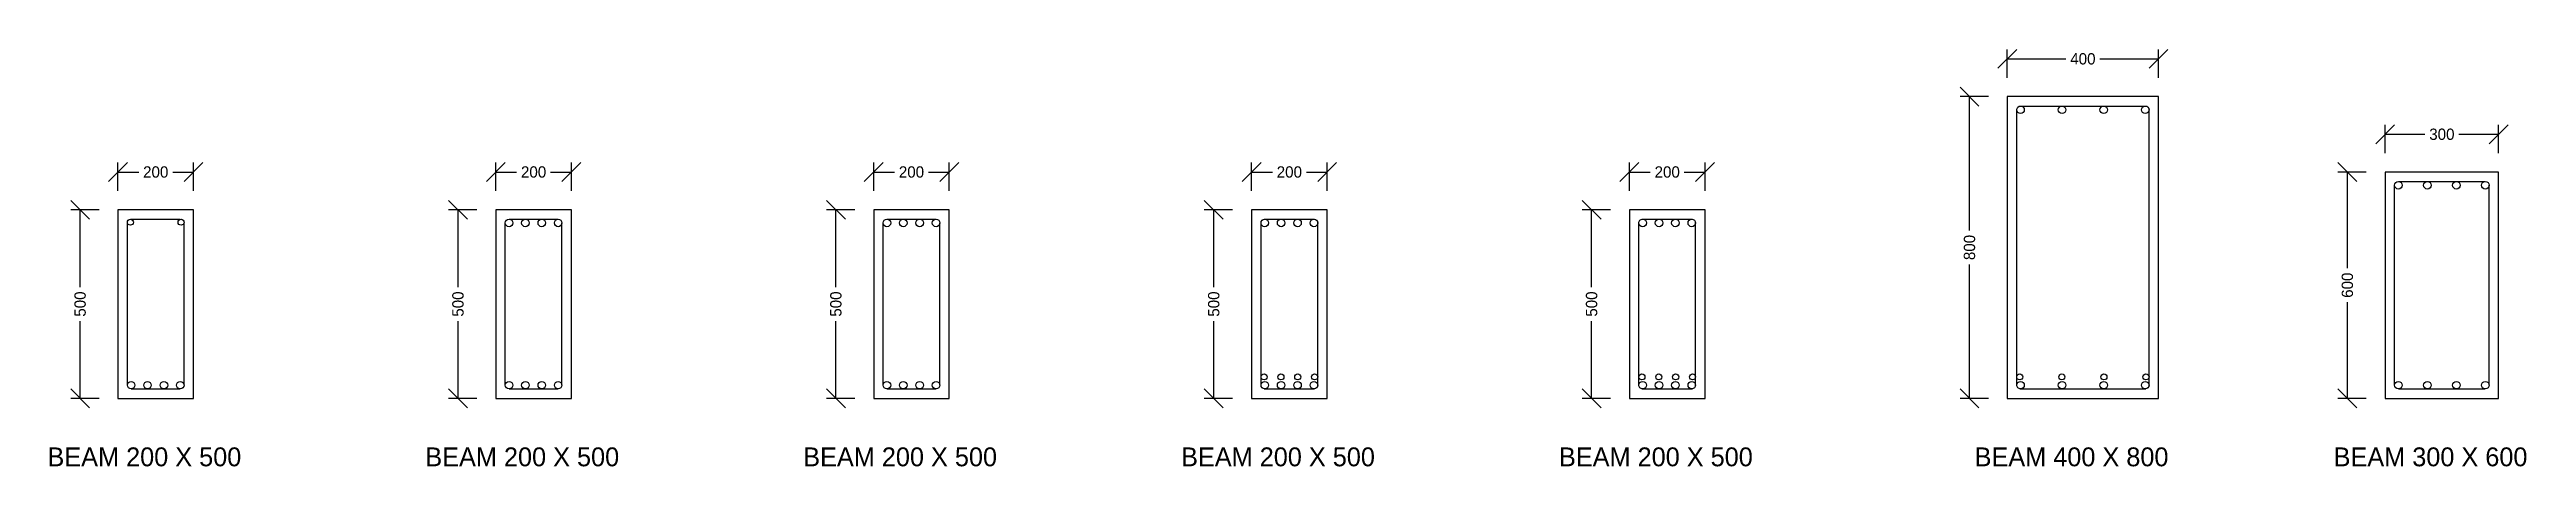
# Model space of a CAD drawing. Header units: millimetres. Extents: x -181 to 6374, y 319 to 1425.
import ezdxf
from ezdxf.enums import TextEntityAlignment as Align

# ---------------------------------------------------------------- set-up
doc = ezdxf.new("R2010")
doc.units = ezdxf.units.MM
doc.layers.add('REBAR', color=1, linetype='Continuous')
doc.layers.add('STRCUT', color=5, linetype='Continuous')
doc.dimstyles.get("Standard").update_dxf_attribs({"dimtxt": 2.5, "dimasz": 2.5, "dimexe": 1.25, "dimexo": 0.625, "dimtad": 1, "dimdec": 0, "dimcen": 2.5, "dimadec": 0, "dimazin": 0, "dimtfac": 1, "dimtmove": 0, "dimatfit": 3, "dimarcsym": 0})

# ---------------------------------------------------------------- blocks, each defined once
blk = doc.blocks.new('_OBLIQUE')
at = {"color": 0, "linetype": 'BYBLOCK'}
blk.add_line((-0.5, -0.5), (0.5, 0.5), dxfattribs=at)
blk = doc.blocks.new('*D1')
at = {"lineweight": -2}
for p, q in [((-50, 1000), (-125, 1000)), ((-100, 795), (-100, 1000)), ((-100, 500), (-100, 705)), ((-50, 500), (-125, 500))]:
    blk.add_line(p, q, dxfattribs=at)
at = {"layer": 'DEFPOINTS'}
for p in [(0, 1000), (-100, 500), (0, 500)]:
    blk.add_point(p, dxfattribs=at)
at = {"xscale": 50, "yscale": 50, "rotation": 90}
for p in [(-100, 1000), (-100, 500)]:
    blk.add_blockref('_OBLIQUE', p, dxfattribs=at)
at = {"color": 1, "insert": (-100, 750), "char_height": 30, "attachment_point": 5, "rotation": 90}
blk.add_mtext('500', dxfattribs=at)
blk = doc.blocks.new('*D2')
at = {"lineweight": -2}
for p, q in [((0, 1050), (0, 1125)), ((200, 1050), (200, 1125)), ((0, 1100), (55, 1100)), ((145, 1100), (200, 1100))]:
    blk.add_line(p, q, dxfattribs=at)
at = {"layer": 'DEFPOINTS'}
for p in [(0, 1100), (0, 1000), (200, 1000)]:
    blk.add_point(p, dxfattribs=at)
at = {"xscale": 50, "yscale": 50}
for p in [(0, 1100), (200, 1100)]:
    blk.add_blockref('_OBLIQUE', p, dxfattribs=at)
at = {"color": 1, "insert": (100, 1100), "char_height": 30, "attachment_point": 5}
blk.add_mtext('200', dxfattribs=at)
blk = doc.blocks.new('*D3')
at = {"lineweight": -2}
for p, q in [((950, 1000), (875, 1000)), ((900, 795), (900, 1000)), ((900, 500), (900, 705)), ((950, 500), (875, 500))]:
    blk.add_line(p, q, dxfattribs=at)
at = {"layer": 'DEFPOINTS'}
for p in [(1000, 1000), (900, 500), (1000, 500)]:
    blk.add_point(p, dxfattribs=at)
at = {"xscale": 50, "yscale": 50, "rotation": 90}
for p in [(900, 1000), (900, 500)]:
    blk.add_blockref('_OBLIQUE', p, dxfattribs=at)
at = {"color": 1, "insert": (900, 750), "char_height": 30, "attachment_point": 5, "rotation": 90}
blk.add_mtext('500', dxfattribs=at)
blk = doc.blocks.new('*D4')
at = {"lineweight": -2}
for p, q in [((1000, 1050), (1000, 1125)), ((1200, 1050), (1200, 1125)), ((1000, 1100), (1055, 1100)), ((1145, 1100), (1200, 1100))]:
    blk.add_line(p, q, dxfattribs=at)
at = {"layer": 'DEFPOINTS'}
for p in [(1000, 1100), (1000, 1000), (1200, 1000)]:
    blk.add_point(p, dxfattribs=at)
at = {"xscale": 50, "yscale": 50}
for p in [(1000, 1100), (1200, 1100)]:
    blk.add_blockref('_OBLIQUE', p, dxfattribs=at)
at = {"color": 1, "insert": (1100, 1100), "char_height": 30, "attachment_point": 5}
blk.add_mtext('200', dxfattribs=at)
blk = doc.blocks.new('*D5')
at = {"lineweight": -2}
for p, q in [((1950, 1000), (1875, 1000)), ((1900, 795), (1900, 1000)), ((1900, 500), (1900, 705)), ((1950, 500), (1875, 500))]:
    blk.add_line(p, q, dxfattribs=at)
at = {"layer": 'DEFPOINTS'}
for p in [(2000, 1000), (1900, 500), (2000, 500)]:
    blk.add_point(p, dxfattribs=at)
at = {"xscale": 50, "yscale": 50, "rotation": 90}
for p in [(1900, 1000), (1900, 500)]:
    blk.add_blockref('_OBLIQUE', p, dxfattribs=at)
at = {"color": 1, "insert": (1900, 750), "char_height": 30, "attachment_point": 5, "rotation": 90}
blk.add_mtext('500', dxfattribs=at)
blk = doc.blocks.new('*D6')
at = {"lineweight": -2}
for p, q in [((2000, 1050), (2000, 1125)), ((2200, 1050), (2200, 1125)), ((2000, 1100), (2055, 1100)), ((2145, 1100), (2200, 1100))]:
    blk.add_line(p, q, dxfattribs=at)
at = {"layer": 'DEFPOINTS'}
for p in [(2000, 1100), (2000, 1000), (2200, 1000)]:
    blk.add_point(p, dxfattribs=at)
at = {"xscale": 50, "yscale": 50}
for p in [(2000, 1100), (2200, 1100)]:
    blk.add_blockref('_OBLIQUE', p, dxfattribs=at)
at = {"color": 1, "insert": (2100, 1100), "char_height": 30, "attachment_point": 5}
blk.add_mtext('200', dxfattribs=at)
blk = doc.blocks.new('*D7')
at = {"lineweight": -2}
for p, q in [((2950, 1000), (2875, 1000)), ((2900, 795), (2900, 1000)), ((2900, 500), (2900, 705)), ((2950, 500), (2875, 500))]:
    blk.add_line(p, q, dxfattribs=at)
at = {"layer": 'DEFPOINTS'}
for p in [(3000, 1000), (2900, 500), (3000, 500)]:
    blk.add_point(p, dxfattribs=at)
at = {"xscale": 50, "yscale": 50, "rotation": 90}
for p in [(2900, 1000), (2900, 500)]:
    blk.add_blockref('_OBLIQUE', p, dxfattribs=at)
at = {"color": 1, "insert": (2900, 750), "char_height": 30, "attachment_point": 5, "rotation": 90}
blk.add_mtext('500', dxfattribs=at)
blk = doc.blocks.new('*D8')
at = {"lineweight": -2}
for p, q in [((3000, 1050), (3000, 1125)), ((3200, 1050), (3200, 1125)), ((3000, 1100), (3055, 1100)), ((3145, 1100), (3200, 1100))]:
    blk.add_line(p, q, dxfattribs=at)
at = {"layer": 'DEFPOINTS'}
for p in [(3000, 1100), (3000, 1000), (3200, 1000)]:
    blk.add_point(p, dxfattribs=at)
at = {"xscale": 50, "yscale": 50}
for p in [(3000, 1100), (3200, 1100)]:
    blk.add_blockref('_OBLIQUE', p, dxfattribs=at)
at = {"color": 1, "insert": (3100, 1100), "char_height": 30, "attachment_point": 5}
blk.add_mtext('200', dxfattribs=at)
blk = doc.blocks.new('*D9')
at = {"lineweight": -2}
for p, q in [((3950, 1000), (3875, 1000)), ((3900, 795), (3900, 1000)), ((3900, 500), (3900, 705)), ((3950, 500), (3875, 500))]:
    blk.add_line(p, q, dxfattribs=at)
at = {"layer": 'DEFPOINTS'}
for p in [(4000, 1000), (3900, 500), (4000, 500)]:
    blk.add_point(p, dxfattribs=at)
at = {"xscale": 50, "yscale": 50, "rotation": 90}
for p in [(3900, 1000), (3900, 500)]:
    blk.add_blockref('_OBLIQUE', p, dxfattribs=at)
at = {"color": 1, "insert": (3900, 750), "char_height": 30, "attachment_point": 5, "rotation": 90}
blk.add_mtext('500', dxfattribs=at)
blk = doc.blocks.new('*D10')
at = {"lineweight": -2}
for p, q in [((4000, 1050), (4000, 1125)), ((4200, 1050), (4200, 1125)), ((4000, 1100), (4055, 1100)), ((4145, 1100), (4200, 1100))]:
    blk.add_line(p, q, dxfattribs=at)
at = {"layer": 'DEFPOINTS'}
for p in [(4000, 1100), (4000, 1000), (4200, 1000)]:
    blk.add_point(p, dxfattribs=at)
at = {"xscale": 50, "yscale": 50}
for p in [(4000, 1100), (4200, 1100)]:
    blk.add_blockref('_OBLIQUE', p, dxfattribs=at)
at = {"color": 1, "insert": (4100, 1100), "char_height": 30, "attachment_point": 5}
blk.add_mtext('200', dxfattribs=at)
blk = doc.blocks.new('*D11')
at = {"lineweight": -2}
for p, q in [((4950, 1300), (4875, 1300)), ((4900, 945), (4900, 1300)), ((4900, 500), (4900, 855)), ((4950, 500), (4875, 500))]:
    blk.add_line(p, q, dxfattribs=at)
at = {"layer": 'DEFPOINTS'}
for p in [(5000, 1300), (4900, 500), (5000, 500)]:
    blk.add_point(p, dxfattribs=at)
at = {"xscale": 50, "yscale": 50, "rotation": 90}
for p in [(4900, 1300), (4900, 500)]:
    blk.add_blockref('_OBLIQUE', p, dxfattribs=at)
at = {"color": 1, "insert": (4900, 900), "char_height": 30, "attachment_point": 5, "rotation": 90}
blk.add_mtext('800', dxfattribs=at)
blk = doc.blocks.new('*D12')
at = {"lineweight": -2}
for p, q in [((5000, 1350), (5000, 1425)), ((5000, 1400), (5155, 1400)), ((5245, 1400), (5400, 1400)), ((5400, 1350), (5400, 1425))]:
    blk.add_line(p, q, dxfattribs=at)
at = {"layer": 'DEFPOINTS'}
for p in [(5000, 1400), (5000, 1300), (5400, 1300)]:
    blk.add_point(p, dxfattribs=at)
at = {"xscale": 50, "yscale": 50}
for p in [(5000, 1400), (5400, 1400)]:
    blk.add_blockref('_OBLIQUE', p, dxfattribs=at)
at = {"color": 1, "insert": (5200, 1400), "char_height": 30, "attachment_point": 5}
blk.add_mtext('400', dxfattribs=at)
blk = doc.blocks.new('*D13')
at = {"lineweight": -2}
for p, q in [((5950, 1100), (5875, 1100)), ((5900, 845), (5900, 1100)), ((5900, 500), (5900, 755)), ((5950, 500), (5875, 500))]:
    blk.add_line(p, q, dxfattribs=at)
at = {"layer": 'DEFPOINTS'}
for p in [(6000, 1100), (5900, 500), (6000, 500)]:
    blk.add_point(p, dxfattribs=at)
at = {"xscale": 50, "yscale": 50, "rotation": 90}
for p in [(5900, 1100), (5900, 500)]:
    blk.add_blockref('_OBLIQUE', p, dxfattribs=at)
at = {"color": 1, "insert": (5900, 800), "char_height": 30, "attachment_point": 5, "rotation": 90}
blk.add_mtext('600', dxfattribs=at)
blk = doc.blocks.new('*D14')
at = {"lineweight": -2}
for p, q in [((6000, 1150), (6000, 1225)), ((6000, 1200), (6105, 1200)), ((6195, 1200), (6300, 1200)), ((6300, 1150), (6300, 1225))]:
    blk.add_line(p, q, dxfattribs=at)
at = {"layer": 'DEFPOINTS'}
for p in [(6000, 1200), (6000, 1100), (6300, 1100)]:
    blk.add_point(p, dxfattribs=at)
at = {"xscale": 50, "yscale": 50}
for p in [(6000, 1200), (6300, 1200)]:
    blk.add_blockref('_OBLIQUE', p, dxfattribs=at)
at = {"color": 1, "insert": (6150, 1200), "char_height": 30, "attachment_point": 5}
blk.add_mtext('300', dxfattribs=at)

msp = doc.modelspace()

# ---------------------------------------------------------------- linework, layer by layer
for p, q in [((5025, 533), (5025, 1267)), ((5033, 1275), (5367, 1275)), ((5375, 533), (5375, 1267)), ((6025, 535), (6025, 1065)), ((6035, 1075), (6265, 1075)), ((6275, 535), (6275, 1065)), ((25, 535), (25, 965)), ((35, 975), (165, 975)), ((175, 535), (175, 965)), ((1025, 535), (1025, 965)), ((1035, 975), (1165, 975)), ((1175, 535), (1175, 965)), ((2025, 535), (2025, 965)), ((2035, 975), (2165, 975)), ((2175, 535), (2175, 965)), ((3025, 533), (3025, 967)), ((3033, 975), (3167, 975)), ((3175, 533), (3175, 967)), ((4025, 533), (4025, 967)), ((4033, 975), (4167, 975)), ((4175, 533), (4175, 967)), ((35, 525), (165, 525)), ((1035, 525), (1165, 525)), ((2035, 525), (2165, 525)), ((3033, 525), (3167, 525)), ((4033, 525), (4167, 525)), ((5033, 525), (5367, 525)), ((6035, 525), (6265, 525))]:
    msp.add_line(p, q)
at = {"layer": 'REBAR'}
for centre, radius in [((5035, 1265), 10), ((5145, 1265), 10), ((5255, 1265), 10), ((5365, 1265), 10), ((6035, 1065), 10), ((6111.7, 1065), 10), ((6188.3, 1065), 10), ((6265, 1065), 10), ((33, 967), 8), ((167, 967), 8), ((1035, 965), 10), ((1078.3, 965), 10), ((1121.7, 965), 10), ((1165, 965), 10), ((2035, 965), 10), ((2078.3, 965), 10), ((2121.7, 965), 10), ((2165, 965), 10), ((3035, 965), 10), ((3078.3, 965), 10), ((3121.7, 965), 10), ((3165, 965), 10), ((4035, 965), 10), ((4078.3, 965), 10), ((4121.7, 965), 10), ((4165, 965), 10), ((35, 535), 10), ((78.3, 535), 10), ((121.7, 535), 10), ((165, 535), 10), ((1035, 535), 10), ((1078.3, 535), 10), ((1121.7, 535), 10), ((1165, 535), 10), ((2035, 535), 10), ((2078.3, 535), 10), ((2121.7, 535), 10), ((2165, 535), 10), ((3033, 557), 8), ((3035, 535), 10), ((3078.3, 535), 10), ((3077.7, 557), 8), ((3121.7, 535), 10), ((3122.3, 557), 8), ((3165, 535), 10), ((3167, 557), 8), ((4033, 557), 8), ((4035, 535), 10), ((4078.3, 535), 10), ((4077.7, 557), 8), ((4121.7, 535), 10), ((4122.3, 557), 8), ((4165, 535), 10), ((4167, 557), 8), ((5033, 557), 8), ((5035, 535), 10), ((5145, 535), 10), ((5144.3, 557), 8), ((5255, 535), 10), ((5255.7, 557), 8), ((5365, 535), 10), ((5367, 557), 8), ((6035, 535), 10), ((6111.7, 535), 10), ((6188.3, 535), 10), ((6265, 535), 10)]:
    msp.add_circle(centre, radius, dxfattribs=at)
at = {"layer": 'STRCUT'}
for points in [[(5000, 500), (5400, 500), (5400, 1300), (5000, 1300), (5000, 500)], [(6000, 500), (6300, 500), (6300, 1100), (6000, 1100), (6000, 500)], [(0, 500), (200, 500), (200, 1000), (0, 1000), (0, 500)], [(1000, 500), (1200, 500), (1200, 1000), (1000, 1000), (1000, 500)], [(2000, 500), (2200, 500), (2200, 1000), (2000, 1000), (2000, 500)], [(3000, 500), (3200, 500), (3200, 1000), (3000, 1000), (3000, 500)], [(4000, 500), (4200, 500), (4200, 1000), (4000, 1000), (4000, 500)]]:
    msp.add_lwpolyline(points, dxfattribs=at)

# ---------------------------------------------------------------- texts
for s, p in [('BEAM 200 X 500', (70, 320)), ('BEAM 200 X 500', (1070, 320)), ('BEAM 200 X 500', (2070, 320)), ('BEAM 200 X 500', (3070, 320)), ('BEAM 200 X 500', (4070, 320)), ('BEAM 400 X 800', (5170, 320)), ('BEAM 300 X 600', (6120, 320))]:
    msp.add_text(s, height=50).set_placement(p, align=Align.CENTER)

# ---------------------------------------------------------------- dimensions: what is measured, and where the dimension line sits
for base, p1, p2, picture, middle in [((5000, 1400), (5000, 1300), (5400, 1300), '*D12', (5200, 1400)), ((6000, 1200), (6000, 1100), (6300, 1100), '*D14', (6150, 1200)), ((0, 1100), (0, 1000), (200, 1000), '*D2', (100, 1100)), ((1000, 1100), (1000, 1000), (1200, 1000), '*D4', (1100, 1100)), ((2000, 1100), (2000, 1000), (2200, 1000), '*D6', (2100, 1100)), ((3000, 1100), (3000, 1000), (3200, 1000), '*D8', (3100, 1100)), ((4000, 1100), (4000, 1000), (4200, 1000), '*D10', (4100, 1100))]:
    dim = msp.add_linear_dim(base=base, p1=p1, p2=p2, dimstyle='Standard', override={"dimtxt": 30, "dimexe": 25, "dimexo": 50, "dimtxsty": 'Standard', "dimtsz": 25, "dimclrt": 1})
    dim.commit()
    dim.dimension.update_dxf_attribs({"geometry": picture, "text_midpoint": middle})
for base, p1, p2, picture, middle in [((4900, 500), (5000, 500), (5000, 1300), '*D11', (4900, 900)), ((5900, 500), (6000, 500), (6000, 1100), '*D13', (5900, 800)), ((-100, 500), (0, 500), (0, 1000), '*D1', (-100, 750)), ((900, 500), (1000, 500), (1000, 1000), '*D3', (900, 750)), ((1900, 500), (2000, 500), (2000, 1000), '*D5', (1900, 750)), ((2900, 500), (3000, 500), (3000, 1000), '*D7', (2900, 750)), ((3900, 500), (4000, 500), (4000, 1000), '*D9', (3900, 750))]:
    dim = msp.add_linear_dim(base=base, p1=p1, p2=p2, angle=90, dimstyle='Standard', override={"dimtxt": 30, "dimexe": 25, "dimexo": 50, "dimtxsty": 'Standard', "dimtsz": 25, "dimclrt": 1})
    dim.commit()
    dim.dimension.update_dxf_attribs({"geometry": picture, "text_midpoint": middle})

doc.saveas('drawing.dxf')
